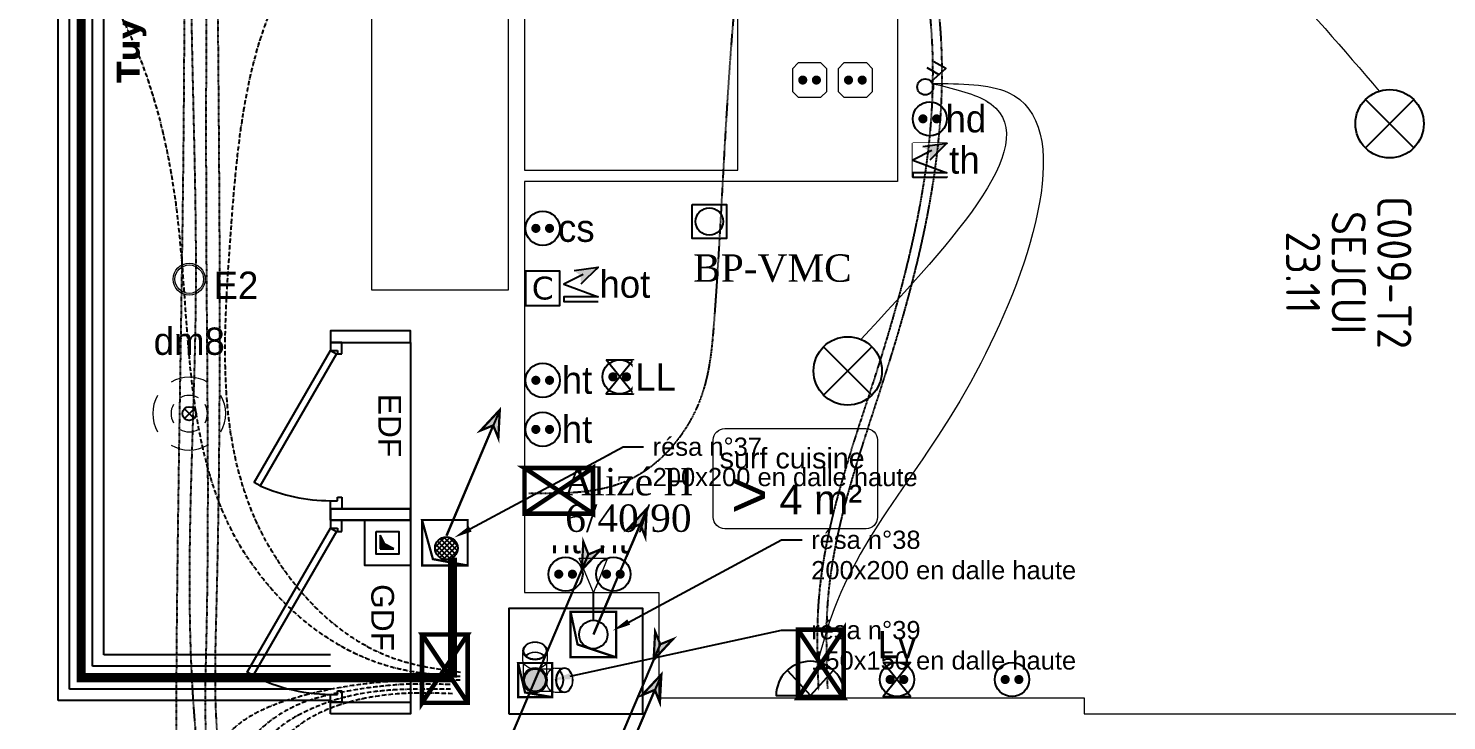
# Model space of a CAD drawing. Header units: millimetres. Extents: x 454430 to 532383, y -370512 to -310890.
# Drawn here: x 467922 to 474141, y -349450 to -346411 of the extents above; entities that cross this region are included whole.
import ezdxf
from ezdxf import colors
from ezdxf.entities.mleader import LeaderData, LeaderLine
from ezdxf.math import Vec2, Vec3

# ---------------------------------------------------------------- set-up
doc = ezdxf.new("R2010")
doc.units = ezdxf.units.MM
doc.set_wipeout_variables(frame=1)
doc.linetypes.add('prlm_ef', pattern=[0.165, 0.1, -0.065])
doc.linetypes.add('prlm_gaz', pattern=[36, 24, -3, 0, -3, 0, -3, 0, -3])
for name, color, linetype, lineweight in [('_GAZELEC-BOITE INCORPO', 36, 'Continuous', 18), ('_GAZELEC-RESERVATION', 1, 'Continuous', 18), ('_GAZELEC-RESERVATION 2', 132, 'Continuous', 18)]:
    doc.layers.add(name, color=color, linetype=linetype, lineweight=lineweight)
for name, color, linetype in [('_GAZELEC-EAU CHAUDE', 1, 'Continuous'), ('GAZ-EU FLECHE', 42, 'Continuous'), ('GAZ-FLECHE VMC', 93, 'Continuous'), ('gaz-modifications', 30, 'Continuous'), ('prlm-CHAUFF', 30, 'Continuous'), ('prlm-EAU-CHU', 42, 'Continuous'), ('prlm-EAU-EF', 161, 'Continuous'), ('prlm-EAU-EUEV', 25, 'Continuous'), ('prlm-ELEC-BT', 63, 'Continuous'), ('prlm-ELEC-CFA', 181, 'Continuous'), ('prlm-ELEC-CFO', 201, 'Continuous'), ('prlm-GAZ', 20, 'Continuous'), ('prlm-GT', 242, 'Continuous'), ('prlm-MOD-PB', 123, 'Continuous'), ('prlm-VMC', 93, 'Continuous')]:
    doc.layers.add(name, color=color, linetype=linetype)
doc.layers.add('prlm-xpoly', color=7, linetype='Continuous', plot=False)
doc.styles.add('Geneva', font='arial.ttf')
doc.styles.add('prlm-elec-cfa', font='comic.ttf', dxfattribs={"height": 12})
doc.styles.add('prlm-elec-cfo', font='comic.ttf', dxfattribs={"height": 12})
doc.styles.add('prlm-mod', font='cambriaz.ttf', dxfattribs={"height": 18})
doc.styles.add('prlm-sejc', font='arial.ttf', dxfattribs={"height": 20})
doc.styles.add('prlm-vmc', font='pala.ttf', dxfattribs={"height": 14})
doc.styles.add('prlm-xpoly', font='isocp.shx', dxfattribs={"height": 15})
doc.styles.get("Standard").update_dxf_attribs({"font": 'arial.ttf'})

# ---------------------------------------------------------------- blocks, each defined once
blk = doc.blocks.new('xi.lumE')
at = {"layer": 'prlm-ELEC-CFO', "color": 0, "linetype": 'ByBlock', "lineweight": 13}
for radius in [7, 6.25]:
    blk.add_circle((0, 0), radius, dxfattribs=at)
blk = doc.blocks.new('xi.LL')
at = {"color": 0, "lineweight": 5}
blk.add_wipeout([(-7.5, -7.5), (7.5, -7.5), (7.5, 7.5), (-7.5, 7.5)], dxfattribs=at).dxf.layer = 'prlm-ELEC-CFO'
at = {"layer": 'prlm-ELEC-CFO', "color": 0, "linetype": 'ByBlock', "lineweight": 5, "const_width": 2}
for points in [[(-4, 0, 1), (-2, 0, 1)], [(2, 0, 1), (4, 0, 1)]]:
    blk.add_lwpolyline(points, format="xyb", close=True, dxfattribs=at)
at = {"layer": 'prlm-ELEC-CFO', "color": 0, "linetype": 'ByBlock', "lineweight": -2}
blk.add_circle((0, 0), 7.5, dxfattribs=at)
blk = doc.blocks.new('xi.HOT')
at = {"layer": 'prlm-ELEC-CFO', "lineweight": 5}
blk.add_hatch(color=0, dxfattribs=at).paths.add_polyline_path([(-3, 6), (-0.1, 3.7), (0, 0), (7.5, 7.5)])
at = {"layer": 'prlm-ELEC-CFO', "color": 0}
for points in [[(-3, 6), (7.5, 7.5), (0, 0)], [(0.95, 4.23), (-7.5, 0), (7.5, -5.5), (-7.5, -5.5), (-7.5, -7.5), (7.5, -7.5)]]:
    blk.add_lwpolyline(points, dxfattribs=at)
blk = doc.blocks.new('xi.PCS')
at = {"color": 0, "lineweight": 5}
blk.add_wipeout([(-7.5, -7.5), (7.5, -7.5), (7.5, 7.5), (-7.5, 7.5)], dxfattribs=at).dxf.layer = 'prlm-ELEC-CFO'
at = {"layer": 'prlm-ELEC-CFO', "color": 0, "linetype": 'ByBlock', "lineweight": 5, "const_width": 2}
for points in [[(-4, 0, 1), (-2, 0, 1)], [(2, 0, 1), (4, 0, 1)]]:
    blk.add_lwpolyline(points, format="xyb", close=True, dxfattribs=at)
at = {"layer": 'prlm-ELEC-CFO', "color": 0, "linetype": 'ByBlock', "lineweight": -2}
blk.add_circle((0, 0), 7.5, dxfattribs=at)
blk = doc.blocks.new('xi.SF32')
at = {"layer": 'prlm-ELEC-CFO', "color": 0, "flags": 128}
blk.add_lwpolyline([(-7.5, -7.5), (7.5, -7.5), (7.5, 7.5), (-7.5, 7.5)], close=True, dxfattribs=at)
at = {"layer": 'prlm-ELEC-CFO', "color": 0, "linetype": 'ByBlock', "insert": (0, 0), "char_height": 10, "width": 11.36, "attachment_point": 5}
blk.add_mtext('{\\fVerdana|b0|i0|c0|p34;C}', dxfattribs=at)
blk = doc.blocks.new('xi.LV')
at = {"color": 0, "lineweight": 5}
blk.add_wipeout([(-7.5, -7.5), (7.5, -7.5), (7.5, 7.5), (-7.5, 7.5)], dxfattribs=at).dxf.layer = 'prlm-ELEC-CFO'
at = {"layer": 'prlm-ELEC-CFO', "color": 0, "linetype": 'ByBlock', "lineweight": 5, "const_width": 2}
for points in [[(-4, 0, 1), (-2, 0, 1)], [(2, 0, 1), (4, 0, 1)]]:
    blk.add_lwpolyline(points, format="xyb", close=True, dxfattribs=at)
at = {"layer": 'prlm-ELEC-CFO', "color": 0, "linetype": 'ByBlock', "lineweight": -2}
blk.add_circle((0, 0), 7.5, dxfattribs=at)
blk = doc.blocks.new('xi.PC')
at = {"color": 0, "lineweight": 5}
blk.add_wipeout([(-7.5, -7.5), (7.5, -7.5), (7.5, 7.5), (-7.5, 7.5)], dxfattribs=at).dxf.layer = 'prlm-ELEC-CFO'
at = {"layer": 'prlm-ELEC-CFO', "color": 0, "linetype": 'ByBlock', "lineweight": 5, "const_width": 2}
for points in [[(-4, 0, 1), (-2, 0, 1)], [(2, 0, 1), (4, 0, 1)]]:
    blk.add_lwpolyline(points, format="xyb", close=True, dxfattribs=at)
at = {"layer": 'prlm-ELEC-CFO', "color": 0, "linetype": 'ByBlock', "lineweight": -2}
blk.add_circle((0, 0), 7.5, dxfattribs=at)
blk = doc.blocks.new('xi.PCHT')
at = {"color": 0, "lineweight": 5}
blk.add_wipeout([(-7.5, -7.5), (7.5, -7.5), (7.5, 7.5), (-7.5, 7.5)], dxfattribs=at).dxf.layer = 'prlm-ELEC-CFO'
at = {"layer": 'prlm-ELEC-CFO', "color": 0, "linetype": 'ByBlock', "lineweight": 5, "const_width": 2}
for points in [[(-4, 0, 1), (-2, 0, 1)], [(2, 0, 1), (4, 0, 1)]]:
    blk.add_lwpolyline(points, format="xyb", close=True, dxfattribs=at)
at = {"layer": 'prlm-ELEC-CFO', "color": 0, "linetype": 'ByBlock', "lineweight": -2}
blk.add_circle((0, 0), 7.5, dxfattribs=at)
blk = doc.blocks.new('xi.PCHD')
at = {"color": 0, "lineweight": 5}
blk.add_wipeout([(-7.5, -7.5), (7.5, -7.5), (7.5, 7.5), (-7.5, 7.5)], dxfattribs=at).dxf.layer = 'prlm-ELEC-CFO'
at = {"layer": 'prlm-ELEC-CFO', "color": 0, "linetype": 'ByBlock', "lineweight": 5, "const_width": 2}
for points in [[(-4, 0, 1), (-2, 0, 1)], [(2, 0, 1), (4, 0, 1)]]:
    blk.add_lwpolyline(points, format="xyb", close=True, dxfattribs=at)
at = {"layer": 'prlm-ELEC-CFO', "color": 0, "linetype": 'ByBlock', "lineweight": -2}
blk.add_circle((0, 0), 7.5, dxfattribs=at)
blk = doc.blocks.new('xi.DA')
at = {"layer": 'prlm-ELEC-CFO', "color": 0}
for points in [[(0.61, -1.67), (7.04, 4.05), (1.81, 7.01)], [(4.05, 1.39), (-1.17, 4.34)]]:
    blk.add_lwpolyline(points, dxfattribs=at)
blk.add_circle((-2, -4), 3.5, dxfattribs=at)
blk = doc.blocks.new('xi.PTCE')
at = {"layer": 'prlm-ELEC-CFO', "color": 0}
for points in [[(-10.61, 10.61), (10.61, -10.61)], [(10.61, 10.61), (-10.61, -10.61)]]:
    blk.add_lwpolyline(points, dxfattribs=at)
at = {"layer": 'prlm-ELEC-CFO', "color": 0, "linetype": 'ByBlock'}
blk.add_circle((0, 0), 15, dxfattribs=at)
blk = doc.blocks.new('xi.ECAP')
at = {"color": 0}
blk.add_wipeout([(-15, 0), (-10.13, 11.06), (0, 15), (10.13, 11.06), (15, 0)], dxfattribs=at).dxf.layer = 'prlm-ELEC-CFO'
at = {"layer": 'prlm-ELEC-CFO', "color": 0, "linetype": 'ByBlock', "lineweight": -2, "flags": 128}
blk.add_lwpolyline([(15, 0, 1), (-15, 0)], format="xyb", close=True, dxfattribs=at)
at = {"layer": 'prlm-ELEC-CFO', "color": 0}
blk.add_lwpolyline([(-10.13, 11.06), (0, 0), (10.13, 11.06)], dxfattribs=at)
blk = doc.blocks.new('xi.4m²')
at = {"color": 0}
blk.add_wipeout([(-34.54, 20.54), (34.54, 20.54), (34.54, -20.54), (-34.54, -20.54)], dxfattribs=at).dxf.layer = 'prlm-ELEC-CFO'
at = {"layer": 'prlm-ELEC-CFO', "color": 0, "lineweight": 13}
blk.add_lwpolyline([(-31, 22), (31, 22, -0.414214), (36, 17), (36, -17, -0.414214), (31, -22), (-31, -22, -0.414214), (-36, -17), (-36, 17, -0.414214)], format="xyb", close=True, dxfattribs=at)
at = {"layer": 'prlm-ELEC-CFO', "color": 0, "attachment_point": 6, "line_spacing_factor": 0.8, "style": 'prlm-sejc'}
for s, insert, char_height in [('surf cuisine', (30.36, 8.9), 9), ('4 m²', (29.31, -9.19), 13)]:
    blk.add_mtext(s, dxfattribs=dict(at, insert=insert, char_height=char_height))
at = {"layer": 'prlm-ELEC-CFO', "color": 0, "style": 'prlm-sejc', "flags": 8}
blk.add_attdef('?', (-28.3, -16.79), '', height=20, dxfattribs=at)
blk = doc.blocks.new('xi.PCGTL')
at = {"layer": 'prlm-ELEC-CFO', "color": 0, "lineweight": 0}
blk.add_lwpolyline([(-7.5, -5), (-5, -7.5), (5, -7.5), (7.5, -5), (7.5, 5), (5, 7.5), (-5, 7.5), (-7.5, 5)], close=True, dxfattribs=at)
at = {"layer": 'prlm-ELEC-CFO', "color": 0, "linetype": 'ByBlock', "lineweight": 5, "const_width": 2}
for points in [[(-4, 0, 1), (-2, 0, 1)], [(2, 0, 1), (4, 0, 1)]]:
    blk.add_lwpolyline(points, format="xyb", close=True, dxfattribs=at)
blk = doc.blocks.new('xi.dm8')
at = {"layer": 'prlm-ELEC-CFO', "color": 0}
for points in [[(-2.12, 2.12), (2.12, -2.12)], [(2.12, 2.12), (-2.12, -2.12)]]:
    blk.add_lwpolyline(points, dxfattribs=at)
blk.add_circle((0, 0), 3, dxfattribs=at)
at = {"layer": 'prlm-ELEC-CFO', "color": 0, "lineweight": 13}
for radius, start, end in [(16, 60, 120), (16, 150, 210), (8, 60, 120), (16, 330, 30), (8, 150, 210), (8, 330, 30), (8, 240, 300), (16, 240, 300)]:
    blk.add_arc((0, 0), radius, start, end, dxfattribs=at)
blk = doc.blocks.new('xi.resagaz10')
at = {"layer": 'prlm-MOD-PB'}
blk.add_hatch(color=0, dxfattribs=at).paths.add_polyline_path([(1.81, -1.7), (3.77, -5.6), (7.71, -7.7), (1.81, -7.7)], flags=16)
at = {"layer": 'prlm-MOD-PB', "color": 0}
for p, q in [((1.81, -1.7), (1.81, -7.7)), ((3.77, -5.6), (1.81, -1.7)), ((7.71, -7.7), (3.77, -5.6)), ((1.81, -7.7), (7.71, -7.7))]:
    blk.add_line(p, q, dxfattribs=at)
blk.add_lwpolyline([(0, 0), (10, 0), (10, -10), (0, -10)], close=True, dxfattribs=at)
blk = doc.blocks.new('xi.gdf70')
at = {"linetype": 'Continuous'}
for p, q in [((0, 0), (80, 0)), ((0, -30), (0, -35)), ((5, -30), (0, -30)), ((5, -32), (5, -30)), ((75, -30), (80, -30)), ((75, -32), (75, -30)), ((80, -30), (80, -35)), ((0, -35), (3.5, -35)), ((3.5, -32), (5, -32)), ((3.5, -35), (3.5, -32)), ((76.5, -32), (75, -32)), ((76.5, -35), (76.5, -32)), ((80, -35), (76.5, -35))]:
    blk.add_line(p, q, dxfattribs=at)
at = {"linetype": 'Continuous', "flags": 128}
for points in [[(0, -35), (0, 0), (-5, 0), (-5, -35)], [(0, 0), (20, 0), (20, -20), (0, -20)], [(85, -35), (80, -35), (80, 0), (85, 0)], [(5, -32.4), (68.22, -68.9), (66.72, -71.5), (3.5, -35)]]:
    blk.add_lwpolyline(points, close=True, dxfattribs=at)
at = {"linetype": 'Continuous'}
blk.add_arc((3.5, -35), 73, 330, 0, dxfattribs=at)
at = {"insert": (42.81, -12.22), "char_height": 9.966, "width": 55.6525, "attachment_point": 5, "line_spacing_factor": 0.72537, "style": 'Geneva'}
blk.add_mtext('GDF', dxfattribs=at)
blk = doc.blocks.new('xi.edf73')
at = {"linetype": 'Continuous'}
for p, q in [((0, 0), (73, 0)), ((5, -30), (0, -30)), ((0, -30), (0, -35)), ((5, -32), (5, -30)), ((68, -32), (68, -30)), ((68, -30), (73, -30)), ((73, -30), (73, -35)), ((0, -35), (3.5, -35)), ((3.5, -35), (3.5, -32)), ((3.5, -32), (5, -32)), ((3.5, -35), (5, -32.4)), ((61.45, -68.46), (3.5, -35)), ((5, -32.4), (62.95, -65.86)), ((69.5, -32), (68, -32)), ((69.5, -35), (69.5, -32)), ((73, -35), (69.5, -35)), ((62.95, -65.86), (61.45, -68.46))]:
    blk.add_line(p, q, dxfattribs=at)
at = {"linetype": 'Continuous', "flags": 128}
for points in [[(0, -35), (0, 0), (-5, 0), (-5, -35)], [(78, -35), (73, -35), (73, 0), (78, 0)]]:
    blk.add_lwpolyline(points, close=True, dxfattribs=at)
at = {"linetype": 'Continuous'}
blk.add_arc((-6.5, -35), 76, 336.04233, 0, dxfattribs=at)
at = {"insert": (36.5, -9.03), "char_height": 9.966, "width": 55.6525, "attachment_point": 5, "line_spacing_factor": 0.72537, "style": 'Geneva'}
blk.add_mtext('EDF', dxfattribs=at)
blk = doc.blocks.new('xi.eu')
at = {"layer": 'prlm-EAU-EUEV', "linetype": 'ByBlock', "lineweight": -2}
h = blk.add_hatch(color=0, dxfattribs=at)
edge = h.paths.add_edge_path()
edge.add_arc((0, 0), 5, 0, 360)
at = {"layer": 'prlm-EAU-EUEV', "color": 0, "linetype": 'ByBlock', "lineweight": 5}
blk.add_circle((0, 0), 5, dxfattribs=at)
blk = doc.blocks.new('xi.cee1')
at = {"layer": 'prlm-EAU-CHU', "color": 0, "lineweight": 13}
for p, q in [((7.43, 5), (2.17, 5)), ((12.09, 5.34), (8.77, 5.34)), ((2.17, -5), (7.43, -5)), ((8.77, -5.34), (12.09, -5.34))]:
    blk.add_line(p, q, dxfattribs=at)
for radius in [5.45, 4.69]:
    blk.add_circle((0, 0), radius, dxfattribs=at)
for centre, radius, start, end in [((10.09, 0.78), 4.99, 122.43967, 169.50509), ((8.79, 2.49), 2.86, 90.50802, 118.9381), ((6.35, 0), 5.87, 317.81121, 42.16666), ((6.14, 0), 6.3, 318.92478, 41.07522), ((10.09, -0.78), 4.99, 190.49491, 237.56033), ((8.79, -2.49), 2.86, 241.0619, 269.49198)]:
    blk.add_arc(centre, radius, start, end, dxfattribs=at)
for centre, major_axis, ratio in [((12.84, 0), (0, -5.44), 0.708306), ((12.94, 0), (0, -5.05), 0.707331)]:
    blk.add_ellipse(centre, major_axis=major_axis, ratio=ratio, dxfattribs=at)
blk = doc.blocks.new('xi.be')
at = {"layer": 'prlm-VMC', "color": 0, "linetype": 'ByBlock', "lineweight": 5, "flags": 128}
blk.add_lwpolyline([(-6.17, -15), (6.17, -15), (0, 0)], close=True, dxfattribs=at)
at = {"layer": 'prlm-VMC', "color": 0, "linetype": 'ByBlock', "lineweight": 5}
blk.add_solid([(0, -1), (5.17, -14), (-5.17, -14), (0, -1)], dxfattribs=at)
blk = doc.blocks.new('xi.bp-vmc-cui')
at = {"layer": 'prlm-VMC', "color": 0, "linetype": 'ByBlock', "lineweight": -2, "flags": 128}
blk.add_lwpolyline([(-7.5, 7.5), (7.5, 7.5), (7.5, -7.5), (-7.5, -7.5)], close=True, dxfattribs=at)
at = {"layer": 'prlm-VMC', "color": 0, "linetype": 'ByBlock', "lineweight": -2}
blk.add_circle((0, 0), 6, dxfattribs=at)
blk = doc.blocks.new('xi.th-ch')
at = {"layer": 'prlm-CHAUFF', "color": 0, "linetype": 'ByBlock', "lineweight": -2, "flags": 128}
blk.add_lwpolyline([(-7.5, 7.5), (7.5, 7.5), (7.5, -7.5), (-7.5, -7.5)], close=True, dxfattribs=at)
at = {"layer": 'prlm-CHAUFF', "color": 0}
blk.add_lwpolyline([(-7.5, -7.5), (7.5, 7.5)], dxfattribs=at)
blk = doc.blocks.new('xi.TH')
at = {"color": 0, "lineweight": 5}
blk.add_wipeout([(-7.5, -7.5), (7.5, -7.5), (7.5, 7.5), (-7.5, 7.5)], dxfattribs=at).dxf.layer = 'prlm-ELEC-CFA'
at = {"layer": 'prlm-ELEC-CFA', "lineweight": 5}
blk.add_hatch(color=0, dxfattribs=at).paths.add_polyline_path([(-3, 6), (-0.1, 3.7), (0, 0), (7.5, 7.5)])
at = {"layer": 'prlm-ELEC-CFA', "color": 0}
for points in [[(-3, 6), (7.5, 7.5), (0, 0)], [(0.95, 4.23), (-7.5, 0), (7.5, -5.5), (-7.5, -5.5), (-7.5, -7.5), (7.5, -7.5)]]:
    blk.add_lwpolyline(points, dxfattribs=at)
blk = doc.blocks.new('xi.LLrob')
at = {"layer": 'prlm-EAU-EF', "color": 0}
blk.add_lwpolyline([(-6, 7.5), (6, 7.5), (-6, -7.5), (6, -7.5)], close=True, dxfattribs=at)
blk = doc.blocks.new('xi.LVrob')
at = {"layer": 'prlm-EAU-EF', "color": 0}
blk.add_lwpolyline([(-6, 7.5), (6, 7.5), (-6, -7.5), (6, -7.5)], close=True, dxfattribs=at)
blk = doc.blocks.new('FLECHE2')
h = blk.add_hatch(color=256)
h.dxf.hatch_style = 1
h.paths.add_polyline_path([(496271.9, -370023.3), (496278.4, -369899.2), (496300.9, -369954.8), (496356.5, -369932.3)])
at = {"const_width": 10}
for points in [[(496066.7, -370507.2), (496300.9, -369954.8), (496356.5, -369932.3), (496271.9, -370023.3), (496300.9, -369954.8), (496278.4, -369899.2), (496271.9, -370023.3), (496356.5, -369932.3), (496300.9, -369954.8), (496278.4, -369899.2), (496271.9, -370023.3)], [(496271.9, -370023.3), (496278.4, -369899.2), (496300.9, -369954.8), (496356.5, -369932.3), (496271.9, -370023.3)]]:
    blk.add_lwpolyline(points, dxfattribs=at)
blk = doc.blocks.new('FLECHE1')
h = blk.add_hatch(color=256)
h.dxf.hatch_style = 1
h.paths.add_polyline_path([(495907.1, -370439.6), (495913.6, -370315.5), (495936.1, -370371.1), (495991.7, -370348.6)])
for p, q in [((495907.1, -370439.6), (496141.3, -369887.2)), ((495913.6, -370315.5), (495907.1, -370439.6)), ((495913.6, -370315.5), (495907.1, -370439.6)), ((495991.7, -370348.6), (495907.1, -370439.6)), ((495907.1, -370439.6), (495991.7, -370348.6)), ((495907.1, -370439.6), (495936.1, -370371.1)), ((495936.1, -370371.1), (495913.6, -370315.5)), ((495936.1, -370371.1), (495913.6, -370315.5)), ((495936.1, -370371.1), (495991.7, -370348.6)), ((495991.7, -370348.6), (495936.1, -370371.1))]:
    blk.add_line(p, q)
at = {"const_width": 10}
for points in [[(495936.1, -370371.1), (496141.3, -369887.2)], [(495907.1, -370439.6), (495913.6, -370315.5), (495936.1, -370371.1), (495991.7, -370348.6), (495907.1, -370439.6)]]:
    blk.add_lwpolyline(points, dxfattribs=at)
blk = doc.blocks.new('xi.colonnegaz')
at = {"layer": 'prlm-GAZ'}
h = blk.add_hatch(dxfattribs=at)
h.set_pattern_fill('ANSI37', color=0, scale=0.5, style=0)
h.paths.add_polyline_path([(-5, 0, 1), (5, 0, 1)])
at = {"layer": 'prlm-GAZ', "color": 0}
blk.add_circle((0, 0), 5, dxfattribs=at)

msp = doc.modelspace()

# ---------------------------------------------------------------- linework, layer by layer
at = {"layer": '_GAZELEC-BOITE INCORPO', "const_width": 20}
msp.add_lwpolyline([(469648, -349271.8), (469648, -349371.8), (469848, -349371.8), (469848, -349071.8), (469648, -349071.8), (469648, -349371.8), (469848, -349071.8), (469648, -349071.8), (469848, -349371.8)], dxfattribs=at)
at = {"layer": '_GAZELEC-RESERVATION 2', "const_width": 10}
for points in [[(469847.9, -348569.3), (469647.9, -348569.3), (469647.9, -348769.3), (469847.9, -348769.3), (469847.9, -348569.3), (469647.9, -348569.3), (469695.5, -348741.1), (469847.9, -348769.3)], [(470499.2, -349072.1), (470499.2, -349072.1), (470499.2, -349172.1), (470299.2, -349172.1), (470299.2, -348972.1), (470499.2, -348972.1), (470499.2, -349172.1), (470329.9, -349115.7), (470299.2, -348972.1)], [(470219, -349197.1), (470144, -349197.1), (470069, -349197.1), (470069, -349347.1), (470219, -349347.1), (470219, -349197.1), (470069, -349197.1), (470099.7, -349326.5), (470219, -349347.1)]]:
    msp.add_lwpolyline(points, dxfattribs=at)
at = {"layer": 'prlm-ELEC-CFO', "lineweight": 13}
msp.add_spline([(471889.6, -345326), (472816.9, -345708.7), (473845.7, -346687)], degree=3, dxfattribs=at)
at = {"layer": 'prlm-GAZ', "linetype": 'prlm_gaz', "ltscale": 0.8, "const_width": 40}
msp.add_lwpolyline([(469781.9, -349261.7), (469781.9, -348735.3)], dxfattribs=at)
at = {"layer": 'prlm-GAZ', "linetype": 'prlm_gaz', "ltscale": 0.8}
for points in [[(469771.7, -349291.6), (469559.1, -349291.6), (469341.2, -349317.3), (469080.1, -349391.2), (468929.7, -349497), (468828.4, -349637), (468745.8, -349969.7), (468712.8, -350271.3), (468687.7, -350766.4), (468687.7, -352199.7), (468602.5, -357573.6), (468602.5, -359436.9), (468574.1, -360768.2), (467756.4, -362073.2), (467141.6, -362469.9), (466346.1, -363265.3), (466095.5, -363879.3), (466139.8, -364772.4), (466239.1, -365040.1), (466340.8, -365193.6), (467196.1, -365551.3), (467208.3, -365551.3)], [(469814.6, -349273.1), (469625, -349273.1), (469486.2, -349280.3), (469105.1, -349346.7), (468809.6, -349495.8), (468654.8, -349867.9), (468582.7, -350446.7), (468582.7, -351160.1), (468532.1, -351450.7), (467944.5, -352561.7), (467535.7, -353305.7), (467346.3, -354122.4), (467330, -354686.2)], [(469773.4, -349312), (469615.5, -349312), (469431.4, -349324.1), (469153.6, -349402.5), (468983.4, -349518.2), (468865, -349794.2), (468801.2, -350348.2), (468801.2, -351130.5), (468801.2, -353725), (468801.2, -356370.2), (468801.2, -359227.7), (468801.2, -361130.9), (468801.2, -361995), (468902.6, -362446.2), (469341.2, -362953), (470123.6, -363182.9), (470626.2, -363093.4), (470907.4, -362755.2), (470859, -362429.4), (470542.7, -362214.8), (470227.7, -362152.9)], [(469781.2, -349332.2), (469547.7, -349332.2), (469024.7, -349551.3), (468909.3, -349971.4), (468909.3, -351130.5), (469003.2, -351903.4), (469693.3, -352890.8), (469966.1, -353498.9), (469999.7, -354253.2), (469976.4, -354703.9)]]:
    msp.add_spline(points, degree=3, dxfattribs=at)
at = {"layer": 'prlm-GT', "ltscale": 50}
msp.add_lwpolyline([(470028, -349419.7), (470615.6, -349419.7), (470615.6, -348957.2), (470028, -348957.2)], close=True, dxfattribs=at)
at = {"layer": 'prlm-MOD-PB'}
for p, q in [((468052.6, -349361.7), (468052.6, -341038.6)), ((468102.6, -349311.7), (468102.6, -341038.6)), ((468202.6, -349211.7), (468202.6, -341038.6)), ((468252.6, -349161.7), (468252.6, -341038.6)), ((469246.6, -349161.7), (468252.6, -349161.7)), ((469246.6, -349211.7), (468202.6, -349211.7)), ((469246.6, -349311.7), (468102.6, -349311.7)), ((469246.6, -349361.7), (468052.6, -349361.7))]:
    msp.add_line(p, q, dxfattribs=at)
at = {"layer": 'prlm-VMC'}
msp.add_circle((470399.2, -349072.1), 62.5, dxfattribs=at)
at = {"layer": 'prlm-xpoly', "lineweight": 0}
for points in [[(469426.9, -347559.7), (470026.9, -347559.7), (470026.9, -346363.9), (470096.8, -346363.5), (470097, -347033.9), (471033.4, -347033.7), (471033.4, -346363.9), (471683.4, -346363.2), (471683.6, -345062.3), (469426.9, -345062.1)], [(476261.6, -345062.3), (471733.6, -345062.3), (471733.3, -347083.2), (470097, -347083.9), (470096.9, -348887.2), (470685.6, -348887.2), (470685.6, -349349.7), (472551.7, -349349.7), (472551.7, -349419.7), (476261.6, -349419.7)]]:
    msp.add_lwpolyline(points, close=True, dxfattribs=at)

# ---------------------------------------------------------------- block references
at = {"layer": 'GAZ-EU FLECHE'}
for name, p in [('FLECHE2', (-25608.3, 20839.8)), ('FLECHE1', (-25998, 20614.7))]:
    msp.add_blockref(name, p, dxfattribs=at)
at = {"layer": 'prlm-CHAUFF', "xscale": 10, "yscale": 10, "zscale": 10}
msp.add_blockref('xi.th-ch', (471874.5, -346989.8), dxfattribs=at)
at = {"layer": 'prlm-EAU-CHU', "xscale": -10, "yscale": 10, "zscale": 10}
for rotation in [270, 180]:
    msp.add_blockref('xi.cee1', (470143.3, -349272.5), dxfattribs=dict(at, rotation=rotation))
at = {"layer": 'prlm-EAU-EUEV', "xscale": -10, "yscale": 10, "zscale": 10}
msp.add_blockref('xi.eu', (470143.3, -349272.5), dxfattribs=at)
at = {"layer": 'prlm-ELEC-BT', "xscale": 10, "yscale": 10, "zscale": 10, "rotation": 269.9995035849693}
msp.add_blockref('xi.edf73', (469596.6, -347789.7), dxfattribs=at)
at = {"layer": 'prlm-ELEC-CFO', "xscale": 10, "yscale": 10, "zscale": 10}
for name, p in [('xi.PCGTL', (471347.4, -346638.3)), ('xi.PCGTL', (471548.2, -346638.3)), ('xi.PTCE', (473890.9, -346830.1)), ('xi.lumE', (468626.9, -347512.3)), ('xi.SF32', (470177, -347552.3)), ('xi.PTCE', (471514.8, -347914.9))]:
    msp.add_blockref(name, p, dxfattribs=at)
at = {"layer": 'prlm-ELEC-CFO', "xscale": 10, "yscale": 10, "zscale": 10, "rotation": 89.99999999999952}
msp.add_blockref('xi.dm8', (468627, -348102.4), dxfattribs=at)
at = {"layer": 'prlm-GAZ', "linetype": 'prlm_gaz', "ltscale": 0.8, "rotation": 180}
msp.add_blockref('FLECHE1', (965896.1, -718525.4), dxfattribs=at)
at = {"layer": 'prlm-GAZ', "xscale": 10, "yscale": 10, "zscale": 10, "rotation": 269.9999999999997}
msp.add_blockref('xi.gdf70', (469596.6, -348569.7), dxfattribs=at)
at = {"layer": 'prlm-GAZ', "xscale": 10, "yscale": 10, "zscale": 10}
msp.add_blockref('xi.colonnegaz', (469754.8, -348693.2), dxfattribs=at)
at = {"layer": 'prlm-MOD-PB', "xscale": 10, "yscale": 10, "zscale": 10}
msp.add_blockref('xi.resagaz10', (469446.6, -348619.7), dxfattribs=at)
at = {"layer": 'prlm-VMC', "xscale": 10, "yscale": 10, "zscale": 10}
msp.add_blockref('xi.bp-vmc-cui', (470907.8, -347258.9), dxfattribs=at)
at = {"layer": 'prlm-VMC', "rotation": 180}
msp.add_blockref('FLECHE1', (966604.5, -719686.5), dxfattribs=at)

# ---------------------------------------------------------------- texts
at = {"layer": 'prlm-ELEC-CFO', "lineweight": 20, "char_height": 120, "attachment_point": 2, "line_spacing_factor": 0.8, "style": 'prlm-elec-cfo', "bg_fill": 3, "box_fill_scale": 0.95, "bg_fill_color": 256, "bg_fill_transparency": 0}
for s, insert in [('E2', (468831.7, -347479.1)), ('dm8', (468627, -347724.6))]:
    msp.add_mtext(s, dxfattribs=dict(at, insert=insert))
at = {"layer": 'prlm-GAZ', "linetype": 'prlm_gaz', "ltscale": 0.8, "insert": (468309.4, -346650.4), "char_height": 100, "width": 2479.039, "attachment_point": 1, "rotation": 90, "style": 'prlm-mod'}
msp.add_mtext('{\\fVerdana|b1|i0|c0|p34;Tuyauterie gaz acier calibre 50}', dxfattribs=at)
at = {"layer": 'prlm-VMC', "insert": (470836.9, -347403.3), "char_height": 120, "attachment_point": 1, "style": 'prlm-vmc'}
msp.add_mtext_dynamic_manual_height_columns('BP-VMC', width=101.13, gutter_width=50, heights=[0], dxfattribs=at)
at = {"layer": 'prlm-xpoly', "lineweight": 20, "insert": (473711.5, -347483.2), "char_height": 150, "attachment_point": 5, "rotation": 270, "line_spacing_factor": 0.8, "style": 'prlm-xpoly'}
msp.add_mtext('C009-T2\\PSEJCUI\\P23.11', dxfattribs=at)

# ---------------------------------------------------------------- leaders
at = {"layer": 'gaz-modifications'}
ml = msp.add_multileader_mtext('Standard', dxfattribs=at)
ml.set_content('trappe de visite\\Pcondensats 3CEP\\P30x30 A.inf:1.70m', color=256)
ml.set_leader_properties()
ml.build(insert=Vec2(0, 0))
ml.multileader.update_dxf_attribs({"arrow_head_size": 60})
ctx = ml.context
ctx.base_point, ctx.char_height, ctx.arrow_head_size, ctx.plane_origin = Vec3(468548.2, -345874.4), 80, 60, Vec3(467235.6, -345132.6)
notes = []
notes.append((ctx, [(1, (1, 1, 0), (468540.2, -345874.4), (1, 0), 8, [(0, [(467596.9, -345127.2)], 0, [])])]))
ctx.mtext.insert, ctx.mtext.flow_direction = Vec3(468550.2, -345833.7), 5
for ctx, leaders in notes:
    for number, flags, end, landing, length, lines in leaders:
        leader = LeaderData()
        leader.index, (leader.has_last_leader_line, leader.has_dogleg_vector, leader.attachment_direction) = number, flags
        leader.last_leader_point, leader.dogleg_vector, leader.dogleg_length = Vec3(end), Vec3(landing), length
        for number, points, colour, breaks in lines:
            line = LeaderLine()
            line.index, line.vertices, line.color, line.breaks = number, Vec3.list(points), colors.encode_raw_color(colour), breaks
            leader.lines.append(line)
        ctx.leaders.append(leader)

# ---------------------------------------------------------------- next in the draw order: linework, layer by layer
at = {"layer": 'prlm-EAU-EF', "linetype": 'prlm_ef'}
for points in [[(469568.7, -337898.6), (469361.2, -337895.5), (469055.8, -338015.6), (468911.4, -338131.5), (468804.6, -338388.4), (468733, -338642.6), (468638, -339350.8), (468631, -339412.7), (468601.4, -340463.8), (468601.4, -341732.8), (468601.4, -344195.6), (468601.4, -346880), (468571.9, -349029.9), (468571.9, -349821.5), (468571.9, -349918.7), (468539.4, -350247.5), (468539.4, -350770.1), (468539.4, -350987.5), (468500.3, -351368.3), (467926.5, -352511), (467628.1, -353007.7), (467369.5, -353685.1), (467297, -354639.7)], [(469569.1, -337923.8), (469359.1, -337923.8), (469102.2, -338022.5), (468975.8, -338111.9), (468879.4, -338292.6), (468775.2, -338623.3), (468693.9, -339307.3), (468659.3, -339692.3), (468659.3, -340125.7), (468659.3, -341243.5), (468659.3, -343906.6), (468635.9, -346330.3), (468655.1, -347591), (468655.1, -349506.5), (468690.1, -349958.3), (468671.5, -350288.4), (468643.5, -350669.4), (468643.5, -350927), (468643.5, -351938.8), (468582, -353897.9), (468532.4, -355117.8), (468497.9, -356209.2), (468497.9, -358069.4), (468497.9, -359957.6), (468497.9, -360088.5), (468497.9, -360443.6), (468377.2, -361121.4), (468229.4, -361474.3), (467715.5, -362036.1), (467246.5, -362337.3), (466978.9, -362508.7), (466817.4, -362645.3), (466517.2, -362979.7), (466219.3, -363420.2), (466033.9, -363964.4), (466033.9, -364366.9), (466148.6, -364880.8), (466335.7, -365201.5), (466898.3, -365503.9), (467193, -365526.6)], [(469543.5, -337979), (469372.2, -337982.3), (469084, -338099.4), (468899.4, -338398.8), (468817.4, -338757.5), (468789, -339105), (468774.3, -339308.6), (468745.5, -339676.2), (468745.5, -340119.8), (468745.5, -340973.1), (468745.5, -342163.1), (468745.5, -343171.1), (468745.5, -345134), (468745.5, -345197.7), (468745.5, -348955), (468745.5, -349457.9), (468842, -350426.3), (468842, -350467.7), (468858.2, -351225.7), (468858.2, -351498.9), (468937, -351903), (469119.3, -352260), (469626.1, -352897.8), (469805.9, -353221), (469893.7, -353468), (469946.9, -354243.1), (469946.9, -354708.6)]]:
    msp.add_spline(points, degree=3, dxfattribs=at)
at = {"layer": 'prlm-GAZ', "linetype": 'prlm_gaz', "ltscale": 0.8, "const_width": 40}
msp.add_lwpolyline([(468152.6, -341894.4), (468152.6, -349261.7), (469781.9, -349261.7)], dxfattribs=at)
at = {"layer": 'prlm-GAZ', "linetype": 'prlm_gaz', "ltscale": 0.8}
msp.add_spline([(469815.5, -349257.1), (469529.9, -349219.4), (468819.8, -348628.3), (468679.6, -348220.2), (468555.6, -347088.3), (467916.9, -345914.5), (467497.9, -345719.7), (467171.7, -345212.3), (467185.3, -344950.2)], degree=3, dxfattribs=at)

# ---------------------------------------------------------------- next in the draw order: block references
at = {"layer": 'prlm-ELEC-CFO', "xscale": 10, "yscale": 10, "zscale": 10}
msp.add_blockref('xi.PC', (472235.3, -349269.7), dxfattribs=at)

# ---------------------------------------------------------------- next in the draw order: texts
at = {"layer": 'prlm-ELEC-CFO', "lineweight": 20, "char_height": 120, "attachment_point": 5, "line_spacing_factor": 0.8, "style": 'prlm-elec-cfo', "bg_fill": 3, "box_fill_scale": 1.1, "bg_fill_color": 256, "bg_fill_transparency": 0}
for s, insert in [('hd', (472032.9, -346808.6)), ('cs', (470324.5, -347289.3)), ('hot', (470537.4, -347534.8)), ('ht', (470327.7, -347956.2)), ('LL', (470672.2, -347941.1)), ('ht', (470327.7, -348171.7)), ('ht', (470277.3, -348656.4)), ('ht', (470487.1, -348656.4)), ('Lv', (471730.4, -349116.9))]:
    msp.add_mtext(s, dxfattribs=dict(at, insert=insert))

# ---------------------------------------------------------------- next in the draw order: block references
at = {"layer": 'prlm-ELEC-CFO', "xscale": 10, "yscale": 10, "zscale": 10}
for name, p in [('xi.PCHD', (471874.5, -346808.5)), ('xi.PCS', (470177, -347289.3)), ('xi.HOT', (470344.7, -347534.7)), ('xi.PCHT', (470177, -347956.2)), ('xi.LL', (470514.8, -347941.1)), ('xi.PCHT', (470176.9, -348171.7)), ('xi.PCHT', (470277.3, -348807.2)), ('xi.PCHT', (470487.1, -348807.2)), ('xi.LV', (471730.4, -349269.7))]:
    msp.add_blockref(name, p, dxfattribs=at)

# ---------------------------------------------------------------- next in the draw order: linework, layer by layer
at = {"layer": 'prlm-ELEC-CFO', "lineweight": 13}
for points in [[(471886.1, -346653.4), (472218.6, -346692.9), (472098.3, -347881.2), (471442, -348995.8), (471382.3, -349193.1)], [(471886.1, -346653.4), (472119.6, -346728.6), (471572.3, -347776.4)]]:
    msp.add_spline(points, degree=3, dxfattribs=at)
at = {"layer": 'prlm-VMC'}
msp.add_lwpolyline([(470399.2, -349009.6), (470399.2, -348887.2)], dxfattribs=at)

# ---------------------------------------------------------------- next in the draw order: block references
at = {"layer": 'prlm-EAU-EF', "xscale": 10, "yscale": 10, "zscale": 10}
for name, p in [('xi.LLrob', (470514.8, -347941.1)), ('xi.LVrob', (471730.4, -349269.7))]:
    msp.add_blockref(name, p, dxfattribs=at)
at = {"layer": 'prlm-ELEC-CFO', "xscale": 10, "yscale": 10, "zscale": 10}
msp.add_blockref('xi.DA', (471874.6, -346628.5), dxfattribs=at)
at = {"layer": 'prlm-VMC', "xscale": -10, "yscale": 10, "zscale": 10, "rotation": 180}
msp.add_blockref('xi.be', (470399.2, -348887.2), dxfattribs=at)

# ---------------------------------------------------------------- next in the draw order: block references
at = {"layer": 'prlm-ELEC-CFO', "xscale": 10, "yscale": 10, "zscale": 10}
msp.add_blockref('xi.4m²', (471285.3, -348387.7), dxfattribs=at).add_auto_attribs({'?': '>'})
msp.add_blockref('xi.ECAP', (471350.8, -349339.8), dxfattribs=at)

# ---------------------------------------------------------------- next in the draw order: texts
at = {"layer": 'prlm-CHAUFF', "lineweight": 20, "insert": (472026.6, -346989.8), "char_height": 120, "attachment_point": 5, "line_spacing_factor": 0.8, "style": 'prlm-elec-cfa', "bg_fill": 3, "box_fill_scale": 1.1, "bg_fill_color": 256, "bg_fill_transparency": 0}
msp.add_mtext('th', dxfattribs=at)
at = {"layer": 'prlm-EAU-EF', "lineweight": 20, "char_height": 120, "attachment_point": 5, "line_spacing_factor": 0.8, "style": 'prlm-elec-cfo', "bg_fill": 3, "box_fill_scale": 1.1, "bg_fill_color": 256, "bg_fill_transparency": 0}
for s, insert in [('LL', (470672.2, -347941.1)), ('Lv', (471730.4, -349116.9))]:
    msp.add_mtext(s, dxfattribs=dict(at, insert=insert))

# ---------------------------------------------------------------- next in the draw order: linework, layer by layer
at = {"layer": '_GAZELEC-BOITE INCORPO', "const_width": 20}
msp.add_lwpolyline([(471496.7, -349150.7), (471496.7, -349050.7), (471296.7, -349050.8), (471296.8, -349350.8), (471496.8, -349350.7), (471496.7, -349050.7), (471296.8, -349350.8), (471496.8, -349350.7), (471296.7, -349050.8)], dxfattribs=at)

# ---------------------------------------------------------------- next in the draw order: texts
at = {"layer": 'prlm-ELEC-CFA', "lineweight": 20, "insert": (472026.6, -346989.8), "char_height": 120, "attachment_point": 5, "line_spacing_factor": 0.8, "style": 'prlm-elec-cfa', "bg_fill": 3, "box_fill_scale": 1.1, "bg_fill_color": 256, "bg_fill_transparency": 0}
msp.add_mtext('th', dxfattribs=at)
at = {"layer": 'prlm-VMC', "ltscale": 25, "insert": (470552.9, -348482.2), "char_height": 120, "width": 586.147, "attachment_point": 5, "line_spacing_factor": 0.8, "style": 'prlm-vmc', "bg_fill": 2}
msp.add_mtext('Alizé H 6/40/90', dxfattribs=at)

# ---------------------------------------------------------------- next in the draw order: leaders
at = {"layer": '_GAZELEC-RESERVATION', "color": 6}
ml = msp.add_multileader_mtext('Standard', dxfattribs=at)
ml.set_content('résa n°39\\P150x150 en dalle haute', color=6)
ml.set_leader_properties()
ml.build(insert=Vec2(0, 0))
ml.multileader.update_dxf_attribs({"has_text_frame": 1, "arrow_head_size": 80, "scale": 20})
ctx = ml.context
ctx.base_point, ctx.scale, ctx.char_height, ctx.arrow_head_size, ctx.landing_gap_size, ctx.plane_origin = Vec3(471314.5, -349053.4), 20, 80, 80, 40, Vec3(465764.2, -348855.1)
notes = []
notes.append((ctx, [(1, (1, 1, 0), (471224.6, -349053.4), (1, 0), 89.8, [(0, [(470219, -349272.1)], 0, [])])]))
ctx.mtext.insert, ctx.mtext.width, ctx.mtext.flow_direction = Vec3(471354.5, -349012.7), 1568.85, 5
for ctx, leaders in notes:
    for number, flags, end, landing, length, lines in leaders:
        leader = LeaderData()
        leader.index, (leader.has_last_leader_line, leader.has_dogleg_vector, leader.attachment_direction) = number, flags
        leader.last_leader_point, leader.dogleg_vector, leader.dogleg_length = Vec3(end), Vec3(landing), length
        for number, points, colour, breaks in lines:
            line = LeaderLine()
            line.index, line.vertices, line.color, line.breaks = number, Vec3.list(points), colors.encode_raw_color(colour), breaks
            leader.lines.append(line)
        ctx.leaders.append(leader)

# ---------------------------------------------------------------- next in the draw order: linework, layer by layer
at = {"layer": '_GAZELEC-BOITE INCORPO', "const_width": 20}
msp.add_lwpolyline([(470197.4, -348341.2), (470097.4, -348341.2), (470097.4, -348541.2), (470397.4, -348541.2), (470397.4, -348341.2), (470097.4, -348341.2), (470397.4, -348541.2), (470397.4, -348341.2), (470097.4, -348541.2)], dxfattribs=at)
at = {"layer": 'prlm-EAU-EF', "linetype": 'prlm_ef'}
for points in [[(469569.9, -337955), (469358.1, -337959.6), (469157, -338026), (469032, -338095.7), (468911.8, -338282.3), (468808.1, -338628.6), (468787.2, -338772.7), (468733, -339298.5), (468701.7, -339648.8), (468701.7, -340119.2), (468701.7, -341477.8), (468701.7, -342357.3), (468701.7, -342970.9), (468701.7, -344403.9), (468701.7, -345978.2), (468701.7, -347401.2), (468701.7, -349080.2), (468701.7, -349567.7), (468761.2, -350207.6), (468761.2, -350711.9), (468761.2, -351352.1), (468761.2, -352112.3), (468761.2, -353908.8), (468761.2, -356396.4), (468761.2, -358086.2), (468761.2, -360937.3), (468761.2, -361178.1), (468741.6, -362017), (468834, -362459.5), (469206.5, -362938.1), (469650.7, -363152.4), (470100.8, -363225.7), (470487.6, -363207.9), (470817.5, -363005.9), (470949.6, -362785.8), (470949.6, -362519.6), (470846.5, -362343.8), (470615.4, -362209.4), (470224.6, -362143.1)], [(470070, -344258.8), (470396.4, -344311.3), (470959.5, -344822.2), (471033.4, -346149), (470928.3, -347696.3), (470866.8, -348042), (470564.8, -348389.4), (470116.8, -348453.4)]]:
    msp.add_spline(points, degree=3, dxfattribs=at)
at = {"layer": 'prlm-GAZ', "linetype": 'prlm_gaz', "ltscale": 0.8}
msp.add_spline([(469817.2, -349238.7), (469533.7, -349181), (468939.4, -348614.1), (468806.1, -347354.3), (469121.7, -346082.3), (469986.6, -345463.8), (470502.1, -345218.1), (470758.5, -344961.7), (470799.4, -344682.5), (470518, -344401.2), (470373.6, -344335.8), (470051.1, -344285.4)], degree=3, dxfattribs=at)

# ---------------------------------------------------------------- next in the draw order: block references
at = {"layer": 'GAZ-EU FLECHE'}
msp.add_blockref('FLECHE2', (-25923.4, 21234.7), dxfattribs=at)
at = {"layer": 'GAZ-FLECHE VMC', "rotation": 180}
msp.add_blockref('FLECHE1', (966540.5, -718959.3), dxfattribs=at)
at = {"layer": 'prlm-ELEC-CFA', "xscale": 10, "yscale": 10, "zscale": 10}
msp.add_blockref('xi.TH', (471874.5, -346989.8), dxfattribs=at)

# ---------------------------------------------------------------- next in the draw order: leaders
at = {"layer": '_GAZELEC-RESERVATION', "color": 6}
ml = msp.add_multileader_mtext('Standard', dxfattribs=at)
ml.set_content('résa n°37\\P200x200 en dalle haute', color=6)
ml.set_leader_properties()
ml.build(insert=Vec2(0, 0))
ml.multileader.update_dxf_attribs({"has_text_frame": 1, "arrow_head_size": 80, "scale": 20})
ctx = ml.context
ctx.base_point, ctx.scale, ctx.char_height, ctx.arrow_head_size, ctx.landing_gap_size, ctx.plane_origin = Vec3(470619.3, -348248.2), 20, 80, 80, 40, Vec3(465069, -348049.8)
notes = []
notes.append((ctx, [(1, (1, 1, 0), (470529.4, -348248.2), (1, 0), 89.8, [(0, [(469788.7, -348646.6)], 0, [])])]))
ctx.mtext.insert, ctx.mtext.width, ctx.mtext.flow_direction = Vec3(470659.3, -348207.5), 1568.85, 5
ml = msp.add_multileader_mtext('Standard', dxfattribs=at)
ml.set_content('résa n°53\\P300x400 en dalle haute', color=6)
ml.set_leader_properties()
ml.build(insert=Vec2(0, 0))
ml.multileader.update_dxf_attribs({"has_text_frame": 1, "arrow_head_size": 80, "scale": 20})
ctx = ml.context
ctx.base_point, ctx.scale, ctx.char_height, ctx.arrow_head_size, ctx.landing_gap_size, ctx.plane_origin = Vec3(466348.7, -348362.4), 20, 80, 80, 40, Vec3(460797, -348164)
notes.append((ctx, [(0, (1, 1, 0), (467671.3, -348362.4), (-1, 0), 89.8, [(0, [(467620.7, -349159.8)], 0, [])])]))
ctx.mtext.insert, ctx.mtext.width, ctx.mtext.flow_direction = Vec3(466388.7, -348321.7), 1568.85, 5
ml = msp.add_multileader_mtext('Standard', dxfattribs=at)
ml.set_content('résa n°38\\P200x200 en dalle haute', color=6)
ml.set_leader_properties()
ml.build(insert=Vec2(0, 0))
ml.multileader.update_dxf_attribs({"has_text_frame": 1, "arrow_head_size": 80, "scale": 20})
ctx = ml.context
ctx.base_point, ctx.scale, ctx.char_height, ctx.arrow_head_size, ctx.landing_gap_size, ctx.plane_origin = Vec3(471314.5, -348656.9), 20, 80, 80, 40, Vec3(465764.2, -348458.5)
notes.append((ctx, [(1, (1, 1, 0), (471224.6, -348656.9), (1, 0), 89.8, [(0, [(470483.9, -349055.3)], 0, [])])]))
ctx.mtext.insert, ctx.mtext.width, ctx.mtext.flow_direction = Vec3(471354.5, -348616.2), 1568.85, 5
for ctx, leaders in notes:
    for number, flags, end, landing, length, lines in leaders:
        leader = LeaderData()
        leader.index, (leader.has_last_leader_line, leader.has_dogleg_vector, leader.attachment_direction) = number, flags
        leader.last_leader_point, leader.dogleg_vector, leader.dogleg_length = Vec3(end), Vec3(landing), length
        for number, points, colour, breaks in lines:
            line = LeaderLine()
            line.index, line.vertices, line.color, line.breaks = number, Vec3.list(points), colors.encode_raw_color(colour), breaks
            leader.lines.append(line)
        ctx.leaders.append(leader)

# ---------------------------------------------------------------- next in the draw order: linework, layer by layer
at = {"layer": '_GAZELEC-EAU CHAUDE', "linetype": 'prlm_ef'}
msp.add_open_spline([(470074.4, -344247.3), (470111.1, -344249), (470147.5, -344250.6), (470219.6, -344255.3), (470255.2, -344258.4), (470303.2, -344264.3), (470316.1, -344266.1), (470336.2, -344269.3), (470343.4, -344270.5), (470357.9, -344273.1), (470365.1, -344274.4), (470386.8, -344278.8), (470401.1, -344282), (470443.9, -344292.4), (470472.2, -344300.6), (470553.1, -344327.4), (470605, -344349), (470706.7, -344399.1), (470756.4, -344427.8), (470853.3, -344491.1), (470900.5, -344525.7), (470992.3, -344600.2), (471036.8, -344639.9), (471131.4, -344731.7), (471180.8, -344784.5), (471245.7, -344860.2), (471263.2, -344881.3), (471292.6, -344917.7), (471304.6, -344933), (471328.4, -344963.7), (471340, -344979.2), (471374.6, -345026), (471396.8, -345057.5), (471461.6, -345153.4), (471501.8, -345218.9), (471613.8, -345419.1), (471676.8, -345557.8), (471778.8, -345841.7), (471817.8, -345987), (471852.4, -346177.8), (471859.3, -346222), (471876.6, -346354.9), (471883.7, -346443.8), (471887, -346561), (471887.3, -346589.3), (471887, -346646), (471886.5, -346674.3), (471883.5, -346759.4), (471879.8, -346816), (471863.2, -346995.7), (471844.6, -347118.6), (471796.3, -347363.8), (471766.6, -347486.1), (471722.4, -347647.2), (471711.3, -347686.3), (471690.7, -347756.6), (471681.3, -347787.9), (471663.7, -347845.4), (471655.6, -347871.6), (471641.4, -347916.2), (471635.5, -347934.7), (471623.7, -347971.7), (471617.7, -347990.2), (471599.6, -348045.7), (471587.5, -348082.7), (471549.3, -348200.3), (471523.5, -348281), (471475.7, -348443.4), (471453.7, -348525), (471417.1, -348689.6), (471402.4, -348772.7), (471390.8, -348877), (471388.8, -348897.5), (471386.3, -348929), (471385.6, -348940.1), (471384.2, -348962.2), (471383.7, -348973.2), (471382.2, -349006.4), (471381.6, -349028.6), (471380.5, -349094.9), (471380.9, -349139.2), (471382.8, -349226.4), (471384.3, -349269.5), (471385.8, -349312.3)], degree=3, knots=[0, 0, 0, 0, 109.465547, 109.465547, 218.931095, 218.931095, 259.524429, 259.524429, 282.649994, 282.649994, 305.775558, 305.775558, 352.026687, 352.026687, 444.528944, 444.528944, 619.625552, 619.625552, 794.72216, 794.72216, 969.818768, 969.818768, 1144.915377, 1144.915377, 1354.522842, 1354.522842, 1434.005876, 1434.005876, 1490.511647, 1490.511647, 1547.017417, 1547.017417, 1660.028957, 1660.028957, 1886.052038, 1886.052038, 2338.0982, 2338.0982, 2790.144362, 2790.144362, 2925.962092, 2925.962092, 3197.597552, 3197.597552, 3284.32616, 3284.32616, 3371.054768, 3371.054768, 3544.511984, 3544.511984, 3921.190072, 3921.190072, 4297.868159, 4297.868159, 4418.838103, 4418.838103, 4515.909663, 4515.909663, 4597.232846, 4597.232846, 4654.812047, 4654.812047, 4712.391249, 4712.391249, 4827.549651, 4827.549651, 5078.264182, 5078.264182, 5328.978712, 5328.978712, 5579.693243, 5579.693243, 5640.492521, 5640.492521, 5673.244628, 5673.244628, 5705.996735, 5705.996735, 5771.500949, 5771.500949, 5902.509377, 5902.509377, 6030.56266, 6030.56266, 6030.56266, 6030.56266], dxfattribs=at)
at = {"layer": 'prlm-EAU-EF', "linetype": 'prlm_ef'}
msp.add_spline([(470076.2, -344207.3), (470356.1, -344232.1), (471324.1, -344893.2), (471926.6, -346549.5), (471681.9, -347921), (471425.7, -348939.6), (471425.7, -349311)], degree=3, dxfattribs=at)

doc.saveas('drawing.dxf')
